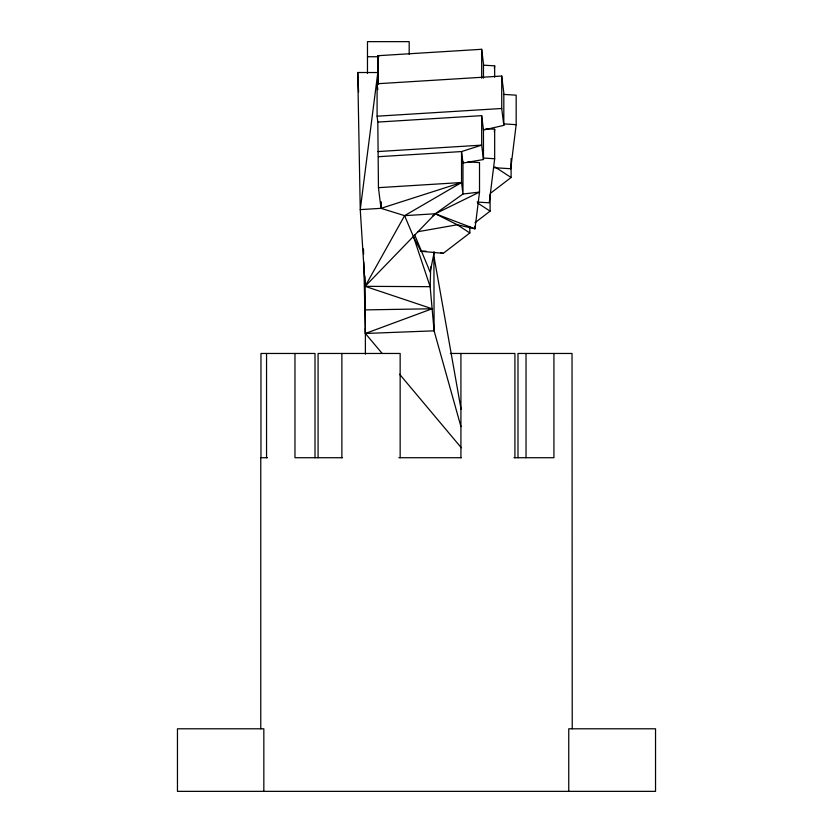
<?xml version="1.0" encoding="UTF-8"?>
<svg xmlns="http://www.w3.org/2000/svg" width="833" height="833" viewBox="0 0 833 833"><rect width="100%" height="100%" fill="white"/><g stroke="black" fill="none" stroke-linecap="round" stroke-linejoin="round"><path stroke-width="1.25" d="M430.703 266.904L430.151 286.677L434.097 330.836L460.941 426.621M494.354 68.389L494.667 65.849L483.463 65.161M494.354 131.812L494.667 129.25L485.951 128.719M494.667 129.25L494.667 158.749L489.221 202.804L477.194 202.065M493.792 167.683L510.723 168.735L516.168 124.669L516.168 95.181L503.819 94.41M434.222 252.17L430.14 272.068L414.657 234.802M382.066 353.348L365.385 333.471L365.125 286.333L404.599 215.653L461.544 182.521L461.544 151.564L481.682 145.14L481.682 115.652L377.807 122.076L378.453 187.664L381.014 208.333L404.599 215.653L435.336 213.748L479.516 192.09L479.516 162.602L468.063 161.894M363.792 261.947L365.385 333.471L432.129 308.762L365.125 286.333L435.336 213.748L462.971 194.016L479.516 192.09L474.977 228.815L457.286 224.764L435.336 213.748L432.4 216.299M490.491 193.277L511.087 177.491L511.087 158.541M474.956 222.755L490.106 211.145L490.106 194.474M404.599 215.653L413.564 236.947L421.029 251.264L443.229 253.347L469.833 232.959L469.833 226.586M462.971 161.581L462.971 194.016L461.544 182.521L381.014 208.333L360.252 209.624L365.125 286.333L430.151 286.677L413.564 236.947M377.807 122.076L377.089 116.193L377.089 83.758L501.726 76.053L503.819 92.942L503.819 125.377L483.463 130.031L481.682 115.652M417.593 231.772L457.286 224.764L469.833 232.959M483.463 128.563L483.463 159.53L462.971 163.049L461.544 151.564L378.453 156.698M483.463 78.135L483.463 63.683L481.682 49.293L377.818 55.717L378.088 84.185M377.089 116.193L501.726 108.488L501.726 76.053M377.818 151.564L481.682 145.14L483.463 159.53M378.453 187.664L461.544 182.521M365.385 333.471L434.097 330.836L433.899 251.951M421.029 251.264L425.923 251.139M365.25 309.897L432.129 308.762M367.478 56.738L378.848 56.738M450.361 353.463L514.919 353.463L514.919 457.723M267.445 457.723L260.771 457.723L260.771 728.792M342.519 457.723L294.965 457.723L294.965 353.463M398.851 457.723L461.326 457.723M513.961 457.723L553.935 457.723L553.935 353.463M357.732 72.502L377.818 72.544L360.252 209.624L357.732 72.502L358.586 91.911M503.819 123.898L516.168 124.669M483.463 158.051L494.667 158.749M440.73 252.649L443.229 253.347M435.336 213.748L474.977 228.815L474.977 226.243M494.875 166.912L511.087 177.491M477.715 203.065L490.106 211.145M399.59 374.225L461.305 447.779M434.097 257.116L461.045 409.17M377.089 83.758L377.818 89.631M501.726 108.488L503.819 125.377M364.823 275.952L365.125 286.333M363.5 248.942L363.615 254.138M378.411 84.175L377.818 55.717L377.818 84.612M572.229 728.792L572.032 353.463L517.991 353.463L517.991 457.723M568.752 791.35L568.752 728.792L655.54 728.792L655.54 791.35L177.46 791.35L177.46 728.792L263.832 728.792L263.832 791.35M526.029 353.463L526.029 457.723M510.723 164.882L510.723 168.735M494.667 65.849L494.667 77.157M481.682 49.293L481.682 78.187M460.92 353.463L460.92 457.723M409.18 54.228L409.18 41.65L367.478 41.65L367.478 73.523M400.152 457.723L400.152 353.463L318.081 353.463L318.081 457.723M365.385 328.296L365.385 354.202M341.874 353.463L341.874 457.723M315.009 457.723L315.009 353.463L260.968 353.463L260.968 457.723M266.55 353.463L266.55 457.723M381.014 208.333L380.868 201.867L381.014 208.333"/></g></svg>
